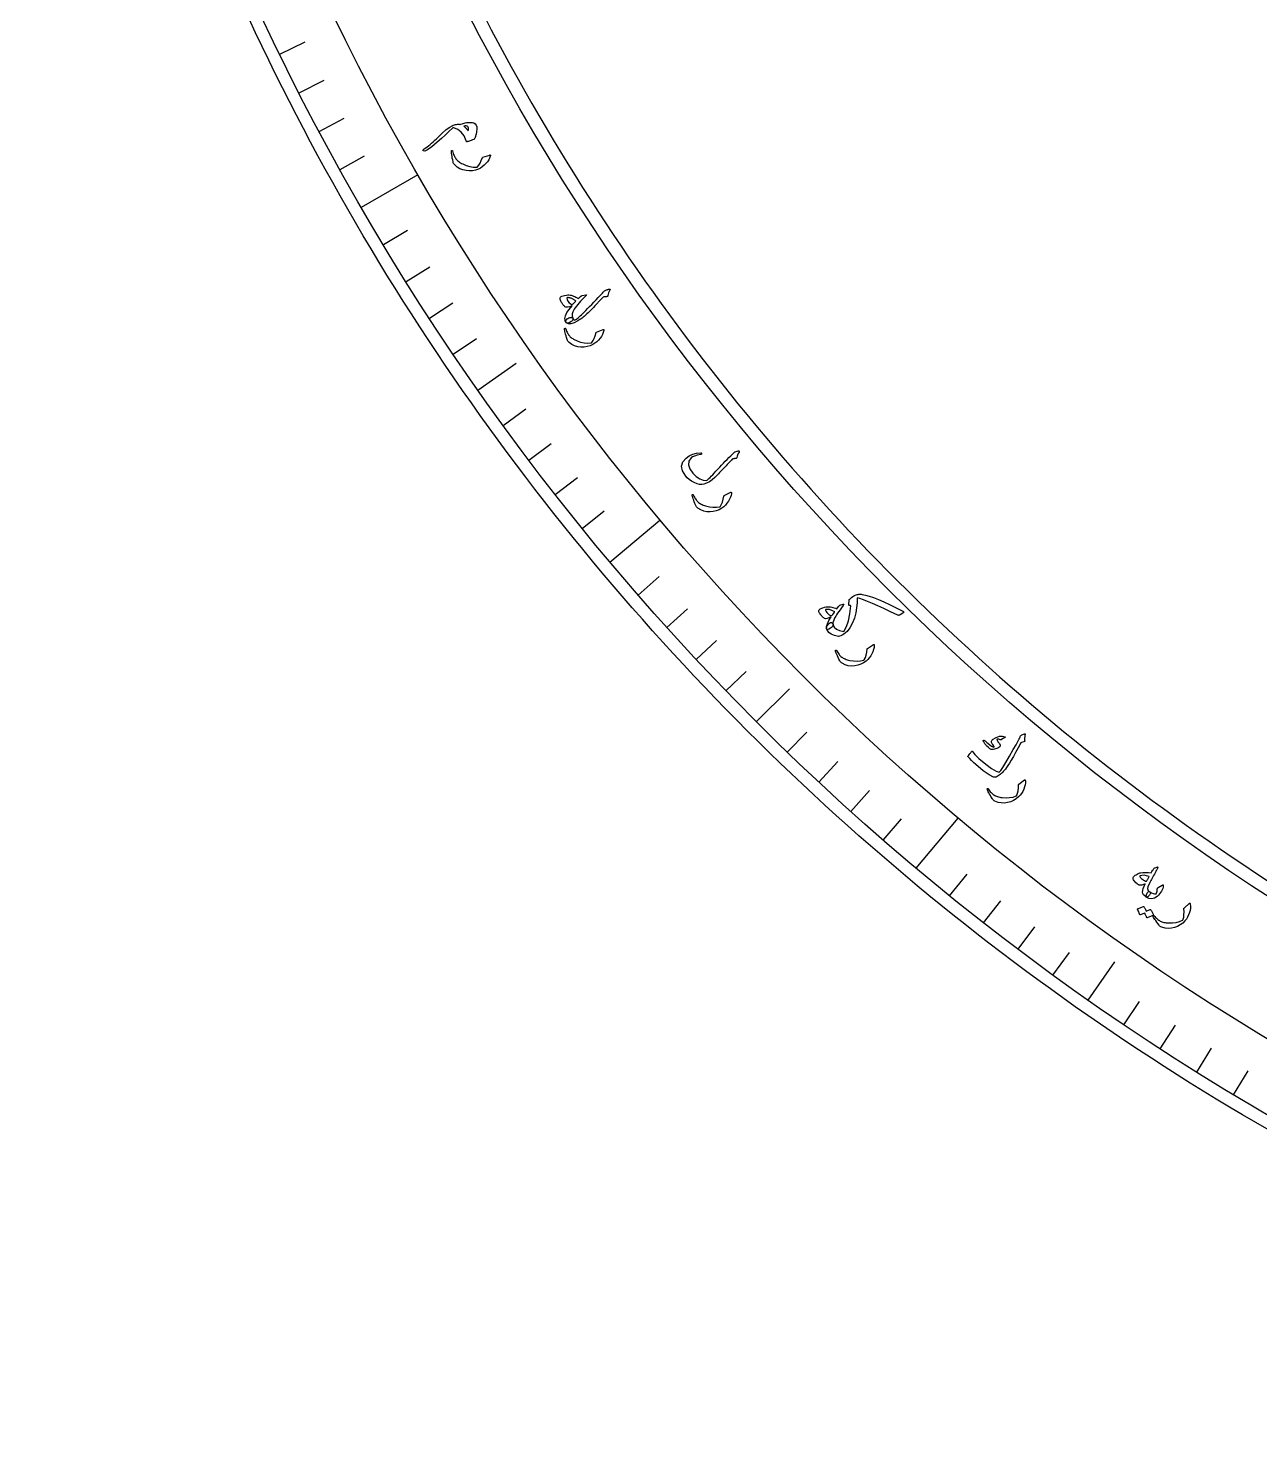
# Model space of a CAD drawing. Header units: millimetres. Extents: x -80 to 80, y -80 to 104.
# Drawn here: x -80.09 to -40.41, y -80.09 to -34.28 of the extents above; entities that cross this region are included whole.
import ezdxf

# ---------------------------------------------------------------- set-up
doc = ezdxf.new("R2010")
doc.units = ezdxf.units.MM
for name, color, linetype in [('CUT_INNER', 6, 'Continuous'), ('CUT_OUTER', 1, 'Continuous'), ('ENGRAVE', 7, 'Continuous'), ('ENGRAVE_FINE', 8, 'Continuous'), ('TEXT', 5, 'Continuous')]:
    doc.layers.add(name, color=color, linetype=linetype)

msp = doc.modelspace()

# ---------------------------------------------------------------- linework, layer by layer
at = {"layer": 'CUT_INNER'}
msp.add_lwpolyline([(-65.3813, -33.9221), (-65.1719, -34.3227), (-64.9601, -34.7219), (-64.7458, -35.1198), (-64.5291, -35.5165), (-64.31, -35.9117), (-64.0884, -36.3056), (-63.8645, -36.6982), (-63.6381, -37.0894), (-63.4093, -37.4792), (-63.1781, -37.8675), (-62.9446, -38.2545), (-62.7087, -38.64), (-62.4704, -39.024), (-62.2298, -39.4066), (-61.9868, -39.7877), (-61.7415, -40.1673), (-61.4939, -40.5454), (-61.244, -40.9219), (-60.9917, -41.2969), (-60.7372, -41.6704), (-60.4804, -42.0423), (-60.2213, -42.4126), (-59.9599, -42.7813), (-59.6963, -43.1484), (-59.4304, -43.5139), (-59.1623, -43.8777), (-58.8919, -44.2399), (-58.6194, -44.6004), (-58.3446, -44.9593), (-58.0676, -45.3164), (-57.7885, -45.6719), (-57.5072, -46.0256), (-57.2237, -46.3776), (-56.938, -46.7278), (-56.6502, -47.0763), (-56.3603, -47.423), (-56.0683, -47.7679), (-55.7741, -48.1111), (-55.4779, -48.4524), (-55.1795, -48.7919), (-54.8791, -49.1295), (-54.5766, -49.4654), (-54.2721, -49.7993), (-53.9655, -50.1314), (-53.6569, -50.4616), (-53.3462, -50.7898), (-53.0336, -51.1162), (-52.7189, -51.4406), (-52.4023, -51.7632), (-52.0837, -52.0837), (-51.7632, -52.4023), (-51.4406, -52.7189), (-51.1162, -53.0336), (-50.7898, -53.3462), (-50.4616, -53.6569), (-50.1314, -53.9655), (-49.7993, -54.2721), (-49.4654, -54.5766), (-49.1295, -54.8791), (-48.7919, -55.1795), (-48.4524, -55.4779), (-48.1111, -55.7741), (-47.7679, -56.0683), (-47.423, -56.3603), (-47.0763, -56.6502), (-46.7278, -56.938), (-46.3776, -57.2237), (-46.0256, -57.5072), (-45.6719, -57.7885), (-45.3164, -58.0676), (-44.9593, -58.3446), (-44.6004, -58.6194), (-44.2399, -58.8919), (-43.8777, -59.1623), (-43.5139, -59.4304), (-43.1484, -59.6963), (-42.7813, -59.9599), (-42.4126, -60.2213), (-42.0423, -60.4804), (-41.6704, -60.7372), (-41.2969, -60.9917), (-40.9219, -61.244), (-40.5454, -61.4939), (-40.1673, -61.7415)], dxfattribs=at)
at = {"layer": 'CUT_OUTER'}
msp.add_lwpolyline([(-40.1073, -69.7972), (-40.5348, -69.5498), (-40.9608, -69.2998), (-41.3853, -69.0472), (-41.8082, -68.7919), (-42.2295, -68.5341), (-42.6492, -68.2737), (-43.0673, -68.0107), (-43.4838, -67.7452), (-43.8987, -67.4771), (-44.3119, -67.2065), (-44.7234, -66.9333), (-45.1333, -66.6576), (-45.5414, -66.3794), (-45.9479, -66.0988), (-46.3526, -65.8156), (-46.7555, -65.5299), (-47.1567, -65.2418), (-47.5562, -64.9512), (-47.9538, -64.6582), (-48.3496, -64.3628), (-48.7436, -64.0649), (-49.1358, -63.7646), (-49.5261, -63.4619), (-49.9146, -63.1568), (-50.3012, -62.8493), (-50.6859, -62.5395), (-51.0687, -62.2273), (-51.4495, -61.9128), (-51.8284, -61.596), (-52.2054, -61.2768), (-52.5804, -60.9553), (-52.9534, -60.6315), (-53.3245, -60.3055), (-53.6935, -59.9772), (-54.0605, -59.6466), (-54.4255, -59.3137), (-54.7884, -58.9787), (-55.1492, -58.6414), (-55.508, -58.3019), (-55.8647, -57.9602), (-56.2193, -57.6163), (-56.5718, -57.2703), (-56.9221, -56.9221), (-57.2703, -56.5718), (-57.6163, -56.2193), (-57.9602, -55.8647), (-58.3019, -55.508), (-58.6414, -55.1492), (-58.9787, -54.7884), (-59.3137, -54.4255), (-59.6466, -54.0605), (-59.9772, -53.6935), (-60.3055, -53.3245), (-60.6315, -52.9534), (-60.9553, -52.5804), (-61.2768, -52.2054), (-61.596, -51.8284), (-61.9128, -51.4495), (-62.2273, -51.0687), (-62.5395, -50.6859), (-62.8493, -50.3012), (-63.1568, -49.9146), (-63.4619, -49.5261), (-63.7646, -49.1358), (-64.0649, -48.7436), (-64.3628, -48.3496), (-64.6582, -47.9538), (-64.9512, -47.5562), (-65.2418, -47.1567), (-65.5299, -46.7555), (-65.8156, -46.3526), (-66.0988, -45.9479), (-66.3794, -45.5414), (-66.6576, -45.1333), (-66.9333, -44.7234), (-67.2065, -44.3119), (-67.4771, -43.8987), (-67.7452, -43.4838), (-68.0107, -43.0673), (-68.2737, -42.6492), (-68.5341, -42.2295), (-68.7919, -41.8082), (-69.0472, -41.3853), (-69.2998, -40.9608), (-69.5498, -40.5348), (-69.7972, -40.1073), (-70.042, -39.6783), (-70.2841, -39.2478), (-70.5236, -38.8158), (-70.7605, -38.3823), (-70.9947, -37.9474), (-71.2262, -37.5111), (-71.455, -37.0734), (-71.6811, -36.6342), (-71.9046, -36.1937), (-72.1253, -35.7518), (-72.3433, -35.3086), (-72.5586, -34.8641), (-72.7711, -34.4182), (-72.981, -33.971)], dxfattribs=at)
at = {"layer": 'ENGRAVE'}
for points in [[(-69.3595, -40.0447), (-67.5344, -38.991)], [(-65.6054, -45.9374), (-64.3723, -45.074)], [(-61.3521, -51.4805), (-59.7376, -50.1258)], [(-56.6318, -56.6318), (-55.5674, -55.5674)], [(-51.4805, -61.3521), (-50.1258, -59.7376)], [(-45.9374, -65.6054), (-45.074, -64.3723)]]:
    msp.add_lwpolyline(points, dxfattribs=at)
for radius in [80.0894, 77.982, 74.068]:
    msp.add_circle((0, 0), radius, dxfattribs=at)
at = {"layer": 'ENGRAVE_FINE'}
for points in [[(-71.9839, -35.1089), (-71.1721, -34.713)], [(-71.3602, -36.3598), (-70.5555, -35.9498)], [(-70.7148, -37.5997), (-69.9173, -37.1757)], [(-70.0478, -38.8281), (-69.2578, -38.3903)], [(-68.6501, -41.2491), (-67.8759, -40.7839)], [(-67.9197, -42.4409), (-67.1537, -41.9623)], [(-67.1687, -43.6198), (-66.4112, -43.1279)], [(-66.3972, -44.7855), (-65.6484, -44.2804)], [(-64.7937, -47.0754), (-64.063, -46.5445)], [(-63.9623, -48.199), (-63.2409, -47.6555)], [(-63.1113, -49.308), (-62.3996, -48.7519)], [(-62.2412, -50.4019), (-61.5393, -49.8335)], [(-60.4443, -52.5434), (-59.7626, -51.9508)], [(-59.5181, -53.5903), (-58.8468, -52.9859)], [(-58.5737, -54.6209), (-57.9131, -54.0049)], [(-57.6115, -55.6348), (-56.9618, -55.0074)], [(-55.6348, -57.6115), (-55.0074, -56.9618)], [(-54.6209, -58.5737), (-54.0049, -57.9131)], [(-53.5903, -59.5181), (-52.9859, -58.8468)], [(-52.5434, -60.4443), (-51.9508, -59.7626)], [(-50.4019, -62.2412), (-49.8335, -61.5393)], [(-49.308, -63.1113), (-48.7519, -62.3996)], [(-48.199, -63.9623), (-47.6555, -63.2409)], [(-47.0754, -64.7937), (-46.5445, -64.063)], [(-44.7855, -66.3972), (-44.2804, -65.6484)], [(-43.6198, -67.1687), (-43.1279, -66.4112)], [(-42.4409, -67.9197), (-41.9623, -67.1537)], [(-41.2491, -68.6501), (-40.7839, -67.8759)]]:
    msp.add_lwpolyline(points, dxfattribs=at)
at = {"layer": 'TEXT'}
for points in [[(-66.1858, -37.3751), (-66.1514, -37.3627), (-66.1168, -37.3513), (-66.0817, -37.3408), (-66.0463, -37.3313), (-66.0107, -37.323), (-65.9749, -37.3164), (-65.9389, -37.3115), (-65.9029, -37.3082), (-65.8345, -37.3076), (-65.7771, -37.3144), (-65.7306, -37.3287), (-65.6951, -37.3504), (-65.6593, -37.3938), (-65.6389, -37.4526), (-65.634, -37.5266), (-65.6446, -37.6161), (-65.6496, -37.6419), (-65.6553, -37.6675), (-65.6618, -37.6929), (-65.6691, -37.7182), (-65.677, -37.7433), (-65.6856, -37.7685), (-65.6948, -37.7937), (-65.7046, -37.819), (-65.7109, -37.8327), (-65.7183, -37.8437), (-65.7269, -37.8522), (-65.7366, -37.8582), (-65.7802, -37.8745), (-65.8193, -37.8889), (-65.8538, -37.9013), (-65.8838, -37.9117), (-65.9087, -37.92), (-65.9283, -37.9263), (-65.9424, -37.9303), (-65.9512, -37.9322), (-65.9635, -37.9317), (-65.9734, -37.9274), (-65.9809, -37.9195), (-65.9859, -37.9079), (-66.0516, -37.7441), (-66.1393, -37.6192), (-66.2493, -37.5331), (-66.3818, -37.4858), (-66.3953, -37.4848), (-66.4072, -37.4865), (-66.4177, -37.4909), (-66.4266, -37.4981), (-66.539, -37.6075), (-66.6576, -37.7185), (-66.7823, -37.8313), (-66.9131, -37.9457), (-67.0928, -38.0933), (-67.2281, -38.189), (-67.3192, -38.2325), (-67.3662, -38.2238), (-67.37, -38.2116), (-67.3655, -38.1977), (-67.353, -38.1821), (-67.3323, -38.165), (-67.2871, -38.1329), (-67.2409, -38.098), (-67.1937, -38.0602), (-67.1455, -38.0196), (-67.0964, -37.9765), (-67.0462, -37.9312), (-66.995, -37.8837), (-66.9427, -37.834), (-66.7673, -37.6677), (-66.6244, -37.5426), (-66.5142, -37.4586), (-66.4369, -37.4156), (-66.3979, -37.401), (-66.3609, -37.3893), (-66.326, -37.3806), (-66.2932, -37.3748), (-66.2626, -37.3716), (-66.2345, -37.3706), (-66.2089, -37.3717), (-66.1858, -37.3751)], [(-66.0555, -37.4361), (-66.0377, -37.45), (-66.02, -37.4651), (-66.0023, -37.4816), (-65.9846, -37.4995), (-65.9671, -37.5185), (-65.9498, -37.5386), (-65.9326, -37.5597), (-65.9157, -37.582), (-65.9091, -37.5334), (-65.909, -37.4947), (-65.9153, -37.4657), (-65.928, -37.4465), (-65.953, -37.4294), (-65.9827, -37.422), (-66.0168, -37.4242), (-66.0555, -37.4361)], [(-65.2198, -38.3611), (-65.2157, -38.3602), (-65.2121, -38.3599), (-65.2091, -38.3602), (-65.2067, -38.3612), (-65.203, -38.3664), (-65.2016, -38.3745), (-65.2023, -38.3855), (-65.2052, -38.3994), (-65.2264, -38.4595), (-65.257, -38.5187), (-65.297, -38.5769), (-65.3464, -38.6342), (-65.4031, -38.6897), (-65.4626, -38.7383), (-65.5249, -38.7801), (-65.5899, -38.815), (-65.6837, -38.8471), (-65.7808, -38.866), (-65.8811, -38.8715), (-65.9847, -38.8637), (-66.0873, -38.8417), (-66.1827, -38.8034), (-66.2709, -38.7488), (-66.3519, -38.678), (-66.3706, -38.6573), (-66.3857, -38.6344), (-66.3971, -38.6094), (-66.4049, -38.5823), (-66.4178, -38.5169), (-66.4288, -38.4576), (-66.4381, -38.4043), (-66.4456, -38.3571), (-66.4513, -38.3161), (-66.4551, -38.2815), (-66.457, -38.2531), (-66.4571, -38.2311), (-66.4562, -38.226), (-66.4547, -38.2218), (-66.4526, -38.2187), (-66.45, -38.2165), (-66.446, -38.2147), (-66.4418, -38.2138), (-66.4374, -38.2137), (-66.4329, -38.2146), (-66.4287, -38.2166), (-66.4252, -38.22), (-66.4226, -38.2249), (-66.4207, -38.2312), (-66.4103, -38.2701), (-66.399, -38.3066), (-66.387, -38.3407), (-66.3743, -38.3725), (-66.3607, -38.402), (-66.3461, -38.4297), (-66.3304, -38.4555), (-66.3137, -38.4793), (-66.2952, -38.5021), (-66.2742, -38.5244), (-66.2506, -38.5465), (-66.2243, -38.5681), (-66.1954, -38.5894), (-66.1637, -38.6101), (-66.1292, -38.6303), (-66.0918, -38.65), (-65.9791, -38.7006), (-65.8683, -38.7353), (-65.7595, -38.7542), (-65.6527, -38.7575), (-65.6445, -38.7569), (-65.6362, -38.7543), (-65.6279, -38.7497), (-65.6194, -38.743), (-65.577, -38.6905), (-65.5355, -38.6227), (-65.4946, -38.5398), (-65.4545, -38.4417), (-65.4514, -38.4366), (-65.4481, -38.4327), (-65.4447, -38.4301), (-65.4413, -38.4287)], [(-62.5028, -43.3324), (-62.5479, -43.4108), (-62.5702, -43.4851), (-62.5696, -43.5552), (-62.5461, -43.6212), (-62.5403, -43.6398), (-62.5427, -43.6595), (-62.5531, -43.6804), (-62.5716, -43.7026), (-62.5826, -43.7126), (-62.5942, -43.7224), (-62.6062, -43.7319), (-62.6189, -43.7411), (-62.6321, -43.7496), (-62.646, -43.7573), (-62.6606, -43.764), (-62.6758, -43.7697), (-62.7019, -43.7776), (-62.7231, -43.7806), (-62.7394, -43.7789), (-62.7508, -43.7723), (-62.7725, -43.7412), (-62.7878, -43.7075), (-62.7967, -43.671), (-62.7993, -43.6318), (-62.7821, -43.5408), (-62.7384, -43.442), (-62.6683, -43.3354), (-62.5717, -43.2209), (-62.6546, -43.2514), (-62.721, -43.2663), (-62.7707, -43.2656), (-62.8038, -43.2493), (-62.8163, -43.2366), (-62.8288, -43.2229), (-62.8415, -43.2079), (-62.8542, -43.1919), (-62.8671, -43.1746), (-62.8803, -43.1559), (-62.8937, -43.1359), (-62.9073, -43.1145), (-62.9312, -43.0742), (-62.9475, -43.0419), (-62.9564, -43.0174), (-62.9578, -43.0009), (-62.9513, -42.9679), (-62.9391, -42.9423), (-62.9212, -42.9241), (-62.8976, -42.9133), (-62.8154, -42.8919), (-62.7502, -42.8776), (-62.702, -42.8704), (-62.6707, -42.8703), (-62.636, -42.8756), (-62.6003, -42.8835), (-62.5634, -42.8941), (-62.5253, -42.9072), (-62.4862, -42.923), (-62.4459, -42.9413), (-62.4045, -42.9623), (-62.3619, -42.9859), (-62.2954, -42.9237), (-62.2871, -42.9167), (-62.2794, -42.9102), (-62.2723, -42.9044), (-62.2658, -42.8992), (-62.2598, -42.8948), (-62.2541, -42.8914), (-62.2486, -42.8891), (-62.2435, -42.8879), (-62.131, -42.8647), (-62.1142, -42.8642), (-62.1093, -42.8723), (-62.1164, -42.8889), (-62.1353, -42.914), (-62.1916, -42.9686), (-62.2448, -43.0228), (-62.295, -43.0763), (-62.3422, -43.1294), (-62.3864, -43.1816), (-62.428, -43.2329), (-62.4668, -43.2831), (-62.5028, -43.3324)], [(-61.3832, -42.683), (-61.372, -42.6802), (-61.3625, -42.6802), (-61.3548, -42.6831), (-61.3489, -42.6889), (-61.3457, -42.6957), (-61.3451, -42.7032), (-61.3471, -42.7115), (-61.3516, -42.7205), (-61.3779, -42.7628), (-61.3975, -42.8053), (-61.4105, -42.8479), (-61.4169, -42.8906), (-61.4217, -42.9065), (-61.4312, -42.9182), (-61.4454, -42.9258), (-61.4642, -42.9291), (-61.4748, -42.9296), (-61.4855, -42.93), (-61.4962, -42.9303), (-61.5071, -42.9305), (-61.5179, -42.9307), (-61.5287, -42.931), (-61.5394, -42.9314), (-61.55, -42.932), (-61.5672, -42.9455), (-61.6112, -42.9889), (-61.682, -43.0623), (-61.7795, -43.1657), (-61.833, -43.2226), (-61.8834, -43.2759), (-61.9309, -43.3253), (-61.9753, -43.3709), (-62.0166, -43.4125), (-62.0549, -43.45), (-62.0902, -43.4832), (-62.1223, -43.5122), (-62.1531, -43.5388), (-62.1845, -43.5647), (-62.2163, -43.5899), (-62.2486, -43.6145), (-62.2815, -43.6384), (-62.3151, -43.6618), (-62.3494, -43.6846), (-62.3845, -43.7069), (-62.5075, -43.7739), (-62.6092, -43.8069), (-62.6898, -43.806), (-62.749, -43.771), (-62.7674, -43.7461), (-62.7743, -43.7209), (-62.7699, -43.6953), (-62.7539, -43.6694), (-62.7306, -43.6455), (-62.7038, -43.6262), (-62.6735, -43.6113), (-62.6397, -43.6009), (-62.606, -43.595), (-62.5793, -43.5961), (-62.5598, -43.6042), (-62.5474, -43.6193), (-62.5396, -43.6323), (-62.5326, -43.6439), (-62.5264, -43.6541), (-62.521, -43.663), (-62.516, -43.6705), (-62.5112, -43.6765), (-62.5065, -43.6811), (-62.502, -43.6843), (-62.4687, -43.6734), (-62.425, -43.647), (-62.3709, -43.6051), (-62.3064, -43.5476), (-62.269, -43.512), (-62.2267, -43.4705), (-62.1793, -43.4232), (-62.127, -43.37), (-62.0694, -43.311), (-62.0064, -43.2462), (-61.938, -43.1756), (-61.8642, -43.0993), (-61.7921, -43.0246), (-61.7289, -42.9588), (-61.6745, -42.9019), (-61.629, -42.854), (-61.5923, -42.8151), (-61.5643, -42.7853), (-61.5451, -42.7647), (-61.5346, -42.7531), (-61.52, -42.7394), (-61.5024, -42.7274), (-61.482, -42.7171), (-61.4587, -42.7085), (-61.4464, -42.7051), (-61.4349, -42.7018), (-61.4242, -42.6985), (-61.4144, -42.6953), (-61.4054, -42.6921), (-61.3971, -42.6891), (-61.3897, -42.686), (-61.3832, -42.683)], [(-62.4455, -43.0708), (-62.4586, -43.0604), (-62.4724, -43.0497), (-62.487, -43.0389), (-62.5024, -43.028), (-62.5188, -43.0173), (-62.5366, -43.0071), (-62.5557, -42.9975), (-62.5761, -42.9885), (-62.5962, -42.9798), (-62.6164, -42.9724), (-62.6367, -42.9665), (-62.657, -42.962), (-62.6773, -42.959), (-62.6975, -42.9577), (-62.7176, -42.9579), (-62.7376, -42.9599), (-62.7277, -43.0154), (-62.7012, -43.0697), (-62.6583, -43.1225), (-62.5988, -43.1738), (-62.5852, -43.1788), (-62.5692, -43.1781), (-62.5507, -43.1714), (-62.5297, -43.159)], [(-61.5676, -43.9844), (-61.5636, -43.9831), (-61.5601, -43.9825), (-61.557, -43.9826), (-61.5546, -43.9834), (-61.5504, -43.9882), (-61.5482, -43.9961), (-61.548, -44.0071), (-61.5496, -44.0213), (-61.5655, -44.083), (-61.5907, -44.1446), (-61.6254, -44.2062), (-61.6695, -44.2676), (-61.7211, -44.3279), (-61.7761, -44.3816), (-61.8344, -44.4287), (-61.8961, -44.4692), (-61.9867, -44.5096), (-62.0817, -44.537), (-62.1811, -44.5514), (-62.285, -44.5528), (-62.3891, -44.5399), (-62.4876, -44.5102), (-62.5803, -44.4636), (-62.6672, -44.4003), (-62.6877, -44.3813), (-62.7047, -44.3598), (-62.7183, -44.336), (-62.7285, -44.3097), (-62.7471, -44.2456), (-62.7633, -44.1875), (-62.7773, -44.1353), (-62.7889, -44.0889), (-62.7982, -44.0486), (-62.8051, -44.0144), (-62.8095, -43.9864), (-62.8116, -43.9645), (-62.8111, -43.9593), (-62.81, -43.955), (-62.8082, -43.9517), (-62.8057, -43.9493), (-62.8019, -43.9471), (-62.7978, -43.9458), (-62.7935, -43.9454), (-62.7889, -43.9458), (-62.7845, -43.9474), (-62.7808, -43.9506), (-62.7777, -43.9552), (-62.7753, -43.9613), (-62.7614, -43.9991), (-62.747, -44.0345), (-62.7321, -44.0674), (-62.7166, -44.0979), (-62.7004, -44.1262), (-62.6834, -44.1524), (-62.6655, -44.1767), (-62.6468, -44.199), (-62.6263, -44.22), (-62.6034, -44.2404), (-62.5779, -44.2603), (-62.5499, -44.2795), (-62.5192, -44.2981), (-62.4858, -44.316), (-62.4496, -44.3331), (-62.4106, -44.3494), (-62.2938, -44.3897), (-62.1804, -44.4145), (-62.0703, -44.4238), (-61.9637, -44.4175), (-61.9556, -44.4162), (-61.9476, -44.4129), (-61.9396, -44.4076), (-61.9318, -44.4002), (-61.8942, -44.3441), (-61.8589, -44.2729), (-61.8255, -44.1867), (-61.7943, -44.0855), (-61.7916, -44.0801), (-61.7886, -44.0759), (-61.7855, -44.073), (-61.7822, -44.0713)], [(-57.2149, -47.8992), (-57.2071, -47.8977), (-57.2001, -47.8984), (-57.194, -47.9011), (-57.1886, -47.906), (-57.1849, -47.9123), (-57.1839, -47.9195), (-57.1856, -47.9273), (-57.1899, -47.936), (-57.2162, -47.985), (-57.2362, -48.0305), (-57.25, -48.0726), (-57.2574, -48.1113), (-57.261, -48.124), (-57.2694, -48.1337), (-57.2824, -48.1405), (-57.3002, -48.1443), (-57.3096, -48.1452), (-57.3186, -48.146), (-57.3272, -48.1469), (-57.3354, -48.1479), (-57.3432, -48.1487), (-57.3503, -48.1494), (-57.3568, -48.15), (-57.3627, -48.1504), (-57.3731, -48.1516), (-57.3838, -48.1551), (-57.3947, -48.1609), (-57.4058, -48.1691), (-57.4339, -48.1962), (-57.4641, -48.2261), (-57.4965, -48.259), (-57.5311, -48.2947), (-57.5679, -48.3332), (-57.6071, -48.3745), (-57.6485, -48.4184), (-57.6923, -48.4651), (-57.7354, -48.5123), (-57.7762, -48.5564), (-57.8148, -48.5973), (-57.851, -48.635), (-57.885, -48.6697), (-57.9167, -48.7016), (-57.9462, -48.7307), (-57.9734, -48.757), (-58.0571, -48.8312), (-58.1441, -48.8924), (-58.2344, -48.9405), (-58.328, -48.9754), (-58.3913, -48.986), (-58.4629, -48.9801), (-58.5427, -48.9578), (-58.6307, -48.919), (-58.7177, -48.8698), (-58.793, -48.8181), (-58.8566, -48.7641), (-58.9086, -48.7077), (-59.0103, -48.5433), (-59.0419, -48.3917), (-59.0034, -48.2535), (-58.8951, -48.1285), (-58.7948, -48.0593), (-58.6827, -48.0086), (-58.5586, -47.9764), (-58.4227, -47.9626), (-58.414, -47.9629), (-58.407, -47.9649), (-58.4018, -47.9688), (-58.3984, -47.9745), (-58.396, -47.9816), (-58.3953, -47.988), (-58.3964, -47.9936), (-58.3992, -47.9984), (-58.4043, -48.0044), (-58.4102, -48.0089), (-58.417, -48.012), (-58.4246, -48.0135), (-58.5351, -48.0376), (-58.6239, -48.0644), (-58.691, -48.0942), (-58.7364, -48.1269), (-58.8056, -48.2322), (-58.8189, -48.3485), (-58.7761, -48.4755), (-58.6771, -48.6131), (-58.567, -48.7199), (-58.4548, -48.795), (-58.3406, -48.8384), (-58.2244, -48.8502), (-58.1954, -48.8236), (-58.1622, -48.7917), (-58.1247, -48.7547), (-58.0829, -48.7124), (-58.0369, -48.6647), (-57.9865, -48.6114), (-57.9319, -48.5525), (-57.8729, -48.488), (-57.8114, -48.4223), (-57.7506, -48.3579), (-57.6906, -48.2948), (-57.6312, -48.2331), (-57.5724, -48.1729), (-57.5142, -48.1142), (-57.4565, -48.0571), (-57.3994, -48.0015), (-57.3463, -47.9456), (-57.3394, -47.9403), (-57.3323, -47.936), (-57.3251, -47.9327), (-57.3179, -47.9304)], [(-57.4575, -49.2325), (-57.4536, -49.2308), (-57.4501, -49.2299), (-57.4471, -49.2297), (-57.4446, -49.2303), (-57.44, -49.2347), (-57.4372, -49.2424), (-57.4359, -49.2534), (-57.4363, -49.2676), (-57.4467, -49.3305), (-57.4664, -49.3941), (-57.4955, -49.4585), (-57.534, -49.5235), (-57.5802, -49.5881), (-57.6302, -49.6465), (-57.6841, -49.6986), (-57.742, -49.7443), (-57.8287, -49.7925), (-57.9209, -49.8281), (-58.0187, -49.8512), (-58.122, -49.8618), (-58.2269, -49.8581), (-58.3276, -49.8372), (-58.424, -49.7989), (-58.5162, -49.7435), (-58.5383, -49.7264), (-58.5572, -49.7065), (-58.5728, -49.6839), (-58.5852, -49.6586), (-58.6094, -49.5965), (-58.6307, -49.54), (-58.6492, -49.4892), (-58.6649, -49.4441), (-58.6777, -49.4048), (-58.6875, -49.3713), (-58.6944, -49.3438), (-58.6984, -49.3221), (-58.6984, -49.3169), (-58.6976, -49.3125), (-58.6961, -49.309), (-58.6939, -49.3064), (-58.6903, -49.304), (-58.6863, -49.3023), (-58.682, -49.3015), (-58.6774, -49.3015), (-58.6729, -49.3027), (-58.6689, -49.3055), (-58.6655, -49.3099), (-58.6625, -49.3157), (-58.6454, -49.3522), (-58.6279, -49.3862), (-58.6101, -49.4177), (-58.592, -49.4467), (-58.5734, -49.4734), (-58.5541, -49.498), (-58.5342, -49.5207), (-58.5136, -49.5412), (-58.4914, -49.5603), (-58.4667, -49.5787), (-58.4396, -49.5962), (-58.41, -49.6129), (-58.3778, -49.6287), (-58.3429, -49.6436), (-58.3054, -49.6574), (-58.2651, -49.6702), (-58.1452, -49.7001), (-58.03, -49.7149), (-57.9196, -49.7144), (-57.8139, -49.6988), (-57.806, -49.6968), (-57.7983, -49.6928), (-57.7908, -49.6868), (-57.7836, -49.6787), (-57.7512, -49.6195), (-57.7222, -49.5455), (-57.6966, -49.4567), (-57.6744, -49.3531), (-57.6722, -49.3475), (-57.6696, -49.3431), (-57.6668, -49.3399), (-57.6636, -49.3379)], [(-51.9066, -53.0654), (-51.8878, -53.0781), (-51.8818, -53.092), (-51.8886, -53.1072), (-51.9082, -53.1237), (-51.9948, -53.1776), (-52.0178, -53.1905), (-52.0381, -53.1982), (-52.0556, -53.2007), (-52.0704, -53.1981), (-52.3062, -53.0829), (-52.5215, -52.9801), (-52.7162, -52.8898), (-52.8906, -52.8122), (-53.0445, -52.7479), (-53.1781, -52.6975), (-53.2914, -52.6611), (-53.3845, -52.6388), (-53.3844, -52.7991), (-53.399, -52.9603), (-53.4284, -53.1225), (-53.4725, -53.2856), (-53.5386, -53.4608), (-53.6163, -53.6068), (-53.7059, -53.7234), (-53.8074, -53.8106), (-53.8605, -53.8422), (-53.9086, -53.8638), (-53.9514, -53.8754), (-53.9891, -53.8771), (-54.1149, -53.853), (-54.2175, -53.8104), (-54.2969, -53.7495), (-54.353, -53.6703), (-54.3669, -53.6262), (-54.3639, -53.5807), (-54.3441, -53.5338), (-54.3076, -53.4855), (-54.2732, -53.4523), (-54.2423, -53.4331), (-54.2148, -53.4281), (-54.1909, -53.4372), (-54.183, -53.4459), (-54.1754, -53.4592), (-54.168, -53.4771), (-54.1609, -53.4996), (-54.1209, -53.582), (-54.0497, -53.6455), (-53.9473, -53.6898), (-53.8138, -53.7149), (-53.7282, -53.5599), (-53.6623, -53.3717), (-53.6159, -53.1506), (-53.5887, -52.8967), (-53.5896, -52.8911), (-53.5925, -52.8872), (-53.5975, -52.8848), (-53.6044, -52.884), (-53.6361, -52.8807), (-53.643, -52.8795), (-53.6479, -52.8759), (-53.6508, -52.8699), (-53.6517, -52.8616), (-53.6403, -52.6999), (-53.6354, -52.6916), (-53.6209, -52.6762), (-53.5968, -52.6538), (-53.5632, -52.6242), (-53.5263, -52.5938), (-53.4943, -52.5706), (-53.4672, -52.5544), (-53.4449, -52.5454), (-53.4137, -52.5368), (-53.3836, -52.5299), (-53.3546, -52.5246), (-53.3267, -52.5211), (-53.2998, -52.5191), (-53.2739, -52.5185), (-53.2489, -52.5195), (-53.2247, -52.5219), (-53.1186, -52.5443), (-52.9958, -52.58), (-52.8563, -52.6288), (-52.7001, -52.6907), (-52.527, -52.7654), (-52.3371, -52.8529), (-52.1304, -52.953), (-51.9066, -53.0654)], [(-54.1609, -53.4996), (-54.1626, -53.5297), (-54.1771, -53.5593), (-54.2043, -53.5884), (-54.2443, -53.617), (-54.2946, -53.6436), (-54.3318, -53.6557), (-54.3561, -53.6534), (-54.3673, -53.6366), (-54.3684, -53.5591), (-54.3434, -53.4676), (-54.2922, -53.3621), (-54.215, -53.2425), (-54.2905, -53.2821), (-54.3522, -53.3052), (-54.4, -53.3119), (-54.4339, -53.3022), (-54.4476, -53.2925), (-54.4615, -53.2813), (-54.4757, -53.2686), (-54.4901, -53.2544), (-54.505, -53.239), (-54.5203, -53.2227), (-54.5362, -53.2055), (-54.5525, -53.1873), (-54.5795, -53.1537), (-54.5993, -53.1256), (-54.6117, -53.103), (-54.6167, -53.0858), (-54.6142, -53.0531), (-54.606, -53.0266), (-54.5921, -53.0064), (-54.5725, -52.9924), (-54.4935, -52.9602), (-54.4299, -52.9372), (-54.3816, -52.9236), (-54.3485, -52.9192), (-54.3117, -52.9207), (-54.2747, -52.924), (-54.2374, -52.9291), (-54.1999, -52.9362), (-54.1618, -52.9452), (-54.1228, -52.9563), (-54.0829, -52.9694), (-54.0422, -52.9846), (-53.9874, -52.9152), (-53.976, -52.9008), (-53.9644, -52.8895), (-53.9527, -52.8812), (-53.9408, -52.8758), (-53.8355, -52.8384), (-53.8197, -52.8367), (-53.8138, -52.8437), (-53.8176, -52.8597), (-53.8313, -52.8845), (-53.8838, -52.9545), (-53.9315, -53.0191), (-53.9744, -53.0782), (-54.0127, -53.132), (-54.0459, -53.1804), (-54.0737, -53.2236), (-54.0963, -53.2616), (-54.1135, -53.2944), (-54.1383, -53.3524), (-54.1544, -53.406), (-54.162, -53.455), (-54.1609, -53.4996)], [(-54.1069, -53.0827), (-54.1939, -53.0402), (-54.2729, -53.0145), (-54.3439, -53.0058), (-54.407, -53.014), (-54.4032, -53.0341), (-54.3944, -53.056), (-54.3806, -53.0798), (-54.3619, -53.1054), (-54.3498, -53.1189), (-54.3371, -53.132), (-54.3238, -53.1447), (-54.3098, -53.157), (-54.2951, -53.1687), (-54.2794, -53.1797), (-54.2627, -53.1898), (-54.2449, -53.1992), (-54.2193, -53.2048), (-54.1931, -53.1957), (-54.1664, -53.1719), (-54.1392, -53.1333), (-54.1281, -53.1141), (-54.119, -53.0993), (-54.1119, -53.0888), (-54.1069, -53.0827)], [(-52.8565, -54.1424), (-52.8527, -54.1404), (-52.8494, -54.1391), (-52.8464, -54.1387), (-52.8438, -54.139), (-52.8389, -54.143), (-52.8353, -54.1505), (-52.8331, -54.1613), (-52.8323, -54.1755), (-52.837, -54.239), (-52.851, -54.3042), (-52.8743, -54.3708), (-52.9068, -54.4391), (-52.947, -54.5075), (-52.9917, -54.5701), (-53.0408, -54.6267), (-53.0944, -54.6775), (-53.1764, -54.7331), (-53.2651, -54.7768), (-53.3605, -54.8085), (-53.4625, -54.8282), (-53.5673, -54.8339), (-53.6694, -54.8219), (-53.7689, -54.7925), (-53.8655, -54.7454), (-53.8891, -54.7303), (-53.9097, -54.7122), (-53.9273, -54.6911), (-53.9419, -54.667), (-53.9714, -54.6073), (-53.9977, -54.5529), (-54.0206, -54.504), (-54.0403, -54.4604), (-54.0565, -54.4224), (-54.0693, -54.3899), (-54.0786, -54.3631), (-54.0845, -54.3419), (-54.0849, -54.3367), (-54.0845, -54.3323), (-54.0834, -54.3287), (-54.0814, -54.3259), (-54.078, -54.3231), (-54.0742, -54.3211), (-54.07, -54.3199), (-54.0654, -54.3195), (-54.0608, -54.3203), (-54.0566, -54.3227), (-54.0528, -54.3267), (-54.0493, -54.3324), (-54.029, -54.3671), (-54.0086, -54.3994), (-53.9881, -54.4292), (-53.9675, -54.4565), (-53.9466, -54.4815), (-53.9252, -54.5043), (-53.9033, -54.5251), (-53.8809, -54.5437), (-53.8571, -54.5608), (-53.8309, -54.5768), (-53.8023, -54.5919), (-53.7714, -54.6059), (-53.7379, -54.6188), (-53.7019, -54.6305), (-53.6632, -54.6409), (-53.622, -54.6501), (-53.4999, -54.6693), (-53.3839, -54.6737), (-53.2739, -54.6634), (-53.17, -54.6385), (-53.1623, -54.6358), (-53.155, -54.6311), (-53.1481, -54.6245), (-53.1417, -54.6158), (-53.1146, -54.554), (-53.0923, -54.4777), (-53.0747, -54.3869), (-53.0618, -54.2818), (-53.0601, -54.276), (-53.0579, -54.2714), (-53.0554, -54.2679), (-53.0524, -54.2657)], [(-47.9696, -57.0441), (-47.9756, -57.0706), (-47.9804, -57.0964), (-47.9839, -57.1217), (-47.9862, -57.1464), (-47.9871, -57.1705), (-47.9865, -57.1942), (-47.9845, -57.2174), (-47.9811, -57.2402), (-47.9815, -57.2511), (-47.9862, -57.2602), (-47.9952, -57.2675), (-48.0086, -57.273), (-48.0826, -57.2991), (-48.0902, -57.3022), (-48.0964, -57.3052), (-48.1009, -57.308), (-48.1038, -57.3107), (-48.1932, -57.474), (-48.2747, -57.6209), (-48.3485, -57.7514), (-48.4146, -57.8654), (-48.4729, -57.9627), (-48.5237, -58.0431), (-48.5668, -58.1065), (-48.6024, -58.153), (-48.6731, -58.2376), (-48.6971, -58.2632), (-48.7224, -58.2878), (-48.7491, -58.3114), (-48.7772, -58.334), (-48.8068, -58.3556), (-48.838, -58.376), (-48.8709, -58.3952), (-48.9053, -58.4132), (-48.9918, -58.4103), (-49.13, -58.3414), (-49.3197, -58.206), (-49.5604, -58.0037), (-49.6328, -57.9373), (-49.6981, -57.8739), (-49.7562, -57.8135), (-49.8073, -57.7561), (-49.8106, -57.7494), (-49.8115, -57.7428), (-49.81, -57.7365), (-49.806, -57.7305), (-49.7851, -57.703), (-49.7658, -57.6782), (-49.7482, -57.656), (-49.7324, -57.6364), (-49.718, -57.6192), (-49.705, -57.6043), (-49.6933, -57.5915), (-49.683, -57.5809), (-49.6768, -57.5753), (-49.6715, -57.5737), (-49.6671, -57.5762), (-49.6636, -57.5827), (-49.6341, -57.6292), (-49.5902, -57.6824), (-49.5319, -57.7423), (-49.4592, -57.8088), (-49.2352, -57.9995), (-49.0505, -58.1375), (-48.9057, -58.2232), (-48.8009, -58.2569), (-48.757, -58.2043), (-48.6877, -58.0999), (-48.593, -57.9438), (-48.4726, -57.736), (-48.3533, -57.5269), (-48.2634, -57.3684), (-48.2032, -57.2604), (-48.1727, -57.2028), (-48.1647, -57.1867), (-48.1573, -57.1716), (-48.1503, -57.1576), (-48.1439, -57.1446), (-48.1381, -57.1327), (-48.133, -57.1221), (-48.1286, -57.1128), (-48.1248, -57.1047), (-48.1157, -57.0879), (-48.1046, -57.0739), (-48.0916, -57.0627), (-48.0765, -57.0542), (-47.9892, -57.0159), (-47.9828, -57.0137), (-47.9775, -57.0132), (-47.9733, -57.0143), (-47.9701, -57.0172), (-47.968, -57.0228), (-47.9672, -57.0292), (-47.9677, -57.0363), (-47.9696, -57.0441)], [(-48.6125, -57.1136), (-48.6097, -57.1167), (-48.608, -57.1204), (-48.6075, -57.1245), (-48.6082, -57.1291), (-48.6098, -57.1323), (-48.6121, -57.1354), (-48.6149, -57.1383), (-48.6184, -57.1411), (-48.7314, -57.2016), (-48.7436, -57.2071), (-48.7542, -57.2103), (-48.7631, -57.2112), (-48.7705, -57.2097), (-48.797, -57.1976), (-48.822, -57.1902), (-48.8455, -57.1874), (-48.8674, -57.1892), (-48.875, -57.1934), (-48.8775, -57.2027), (-48.8748, -57.2172), (-48.867, -57.2369), (-48.8603, -57.2483), (-48.8532, -57.2598), (-48.8455, -57.2713), (-48.8373, -57.2829), (-48.8285, -57.2947), (-48.819, -57.3067), (-48.8088, -57.3189), (-48.7978, -57.3313), (-48.7701, -57.3862), (-48.7878, -57.4351), (-48.8512, -57.4782), (-48.9603, -57.5153), (-48.9979, -57.5219), (-49.031, -57.5239), (-49.0593, -57.5213), (-49.0831, -57.5142), (-49.1055, -57.5019), (-49.1331, -57.4811), (-49.1659, -57.4518), (-49.2039, -57.4138), (-49.2229, -57.394), (-49.2403, -57.3744), (-49.2561, -57.3551), (-49.2703, -57.3361), (-49.2831, -57.3177), (-49.2948, -57.3002), (-49.3055, -57.2835), (-49.3151, -57.2678), (-49.3193, -57.2562), (-49.3207, -57.246), (-49.3191, -57.2371), (-49.3147, -57.2296), (-49.3078, -57.2238), (-49.3005, -57.2217), (-49.2927, -57.2234), (-49.2845, -57.2289), (-49.2594, -57.2476), (-49.2314, -57.2693), (-49.2003, -57.294), (-49.1662, -57.3216), (-49.1025, -57.373), (-49.0508, -57.4108), (-49.011, -57.4349), (-48.9832, -57.4455), (-48.9787, -57.4458), (-48.975, -57.4444), (-48.9719, -57.4413), (-48.9696, -57.4364), (-48.969, -57.4327), (-48.9699, -57.428), (-48.9722, -57.4226), (-48.9759, -57.4162), (-49.0151, -57.3621), (-49.0306, -57.3384), (-49.0417, -57.3156), (-49.0483, -57.2937), (-49.0505, -57.2725), (-49.0492, -57.2511), (-49.0435, -57.2326), (-49.0334, -57.2172), (-49.0189, -57.2047), (-48.9052, -57.1346), (-48.7996, -57.0961), (-48.702, -57.0891), (-48.6125, -57.1136)], [(-47.9886, -58.5004), (-47.9851, -58.4981), (-47.9818, -58.4965), (-47.9789, -58.4958), (-47.9763, -58.496), (-47.971, -58.4996), (-47.9668, -58.5066), (-47.9637, -58.5172), (-47.9616, -58.5313), (-47.9609, -58.595), (-47.9692, -58.6611), (-47.9866, -58.7295), (-48.0132, -58.8003), (-48.0473, -58.872), (-48.0864, -58.9382), (-48.1305, -58.9988), (-48.1795, -59.054), (-48.2564, -59.1165), (-48.341, -59.1677), (-48.4333, -59.2075), (-48.5332, -59.2359), (-48.6371, -59.2506), (-48.7399, -59.2476), (-48.8415, -59.2268), (-48.9419, -59.1882), (-48.9667, -59.1752), (-48.9887, -59.159), (-49.0081, -59.1395), (-49.0247, -59.1167), (-49.0593, -59.0597), (-49.0902, -59.0079), (-49.1172, -58.9611), (-49.1405, -58.9194), (-49.16, -58.8829), (-49.1756, -58.8516), (-49.1872, -58.8257), (-49.1948, -58.8051), (-49.1957, -58.7999), (-49.1957, -58.7955), (-49.1949, -58.7918), (-49.1931, -58.7889), (-49.19, -58.7858), (-49.1864, -58.7835), (-49.1823, -58.782), (-49.1778, -58.7812), (-49.1731, -58.7816), (-49.1687, -58.7836), (-49.1646, -58.7873), (-49.1607, -58.7926), (-49.1374, -58.8255), (-49.1143, -58.8559), (-49.0913, -58.8838), (-49.0684, -58.9092), (-49.0454, -58.9322), (-49.0221, -58.9532), (-48.9985, -58.972), (-48.9746, -58.9886), (-48.9494, -59.0036), (-48.922, -59.0173), (-48.8922, -59.0298), (-48.8601, -59.0411), (-48.8257, -59.0511), (-48.7887, -59.0596), (-48.7493, -59.0667), (-48.7075, -59.0723), (-48.5842, -59.0808), (-48.4682, -59.0752), (-48.3596, -59.0555), (-48.2582, -59.0217), (-48.2507, -59.0183), (-48.2439, -59.0131), (-48.2376, -59.0058), (-48.2319, -58.9967), (-48.2103, -58.9327), (-48.1947, -58.8548), (-48.185, -58.7629), (-48.1811, -58.657), (-48.1799, -58.651), (-48.1782, -58.6463), (-48.1759, -58.6427), (-48.1732, -58.6402)], [(-43.7205, -61.3135), (-43.7016, -61.3096), (-43.6922, -61.3143), (-43.6923, -61.3273), (-43.7018, -61.3489), (-43.7087, -61.3611), (-43.7179, -61.3782), (-43.7296, -61.4001), (-43.7437, -61.4269), (-43.7604, -61.4587), (-43.7802, -61.4956), (-43.8029, -61.5376), (-43.8286, -61.5848), (-43.8537, -61.6312), (-43.8763, -61.6727), (-43.8963, -61.7094), (-43.9136, -61.7412), (-43.9283, -61.7679), (-43.9402, -61.7896), (-43.9493, -61.8062), (-43.9556, -61.8177), (-43.9937, -61.8912), (-44.0171, -61.9528), (-44.0257, -62.0024), (-44.0196, -62.0401), (-44.0103, -62.0596), (-43.9956, -62.0785), (-43.9756, -62.0966), (-43.9503, -62.114), (-43.9371, -62.127), (-43.9308, -62.1423), (-43.9314, -62.16), (-43.9388, -62.18), (-43.9516, -62.2015), (-43.9668, -62.2216), (-43.9845, -62.2403), (-44.0047, -62.2575), (-44.0242, -62.2707), (-44.0411, -62.2787), (-44.0555, -62.2816), (-44.0673, -62.2795), (-44.1154, -62.2447), (-44.1508, -62.2065), (-44.1737, -62.1647), (-44.184, -62.1194), (-44.1814, -62.0655), (-44.1663, -62.0028), (-44.1386, -61.9314), (-44.0985, -61.8514), (-44.1557, -61.8767), (-44.2067, -61.8924), (-44.2515, -61.8982), (-44.29, -61.8944), (-44.3162, -61.8841), (-44.3438, -61.8676), (-44.3728, -61.8449), (-44.4033, -61.8159), (-44.4332, -61.7823), (-44.4564, -61.7514), (-44.4728, -61.7233), (-44.4825, -61.6979), (-44.4866, -61.6723), (-44.4851, -61.6495), (-44.4782, -61.6297), (-44.4657, -61.6129), (-44.4461, -61.5947), (-44.422, -61.5764), (-44.3932, -61.558), (-44.3598, -61.5393), (-44.3249, -61.5217), (-44.2959, -61.5084), (-44.2729, -61.4995), (-44.2558, -61.495), (-44.1726, -61.4861), (-44.0869, -61.4832), (-43.9987, -61.4862), (-43.9078, -61.4951), (-43.8851, -61.4582), (-43.8652, -61.4267), (-43.8479, -61.4004), (-43.8335, -61.3794), (-43.82, -61.3628), (-43.8058, -61.3494), (-43.7909, -61.3393), (-43.7752, -61.3325)], [(-43.9748, -61.616), (-44.0574, -61.5914), (-44.1336, -61.5792), (-44.2036, -61.5794), (-44.2674, -61.592), (-44.2736, -61.5955), (-44.2769, -61.6004), (-44.2774, -61.6067), (-44.2751, -61.6142), (-44.2618, -61.6361), (-44.2456, -61.6572), (-44.2264, -61.6775), (-44.2042, -61.697), (-44.1789, -61.7156), (-44.1507, -61.7335), (-44.1195, -61.7506), (-44.0852, -61.7668), (-44.0795, -61.7687), (-44.0727, -61.7695), (-44.0648, -61.7694), (-44.0559, -61.7684), (-44.0463, -61.7526), (-44.0365, -61.7359), (-44.0266, -61.7182), (-44.0166, -61.6996), (-44.0063, -61.6801), (-43.996, -61.6597), (-43.9855, -61.6383), (-43.9748, -61.616)], [(-43.6827, -61.9695), (-43.5508, -61.8916), (-43.5344, -61.8844), (-43.5232, -61.8856), (-43.5172, -61.8951), (-43.5165, -61.9131), (-43.5244, -61.9595), (-43.537, -62.0049), (-43.5544, -62.0492), (-43.5765, -62.0924), (-43.6036, -62.1347), (-43.6359, -62.1761), (-43.6736, -62.2168), (-43.7166, -62.2567), (-43.8027, -62.3142), (-43.8899, -62.3372), (-43.9781, -62.3256), (-44.0673, -62.2795), (-44.0725, -62.267), (-44.0697, -62.2426), (-44.0587, -62.2064), (-44.0397, -62.1583), (-44.0271, -62.1343), (-44.0137, -62.1167), (-43.9997, -62.1054), (-43.985, -62.1005), (-43.9762, -62.1009), (-43.9675, -62.1032), (-43.9589, -62.1076), (-43.9503, -62.114), (-43.8981, -62.1485), (-43.8464, -62.1695), (-43.7952, -62.177), (-43.7446, -62.171), (-43.7417, -62.1698), (-43.7392, -62.1672), (-43.7372, -62.1633), (-43.7355, -62.1581), (-43.7245, -62.127), (-43.7166, -62.093), (-43.7118, -62.0561), (-43.7101, -62.0163), (-43.7086, -62.0019), (-43.7035, -61.9893), (-43.6948, -61.9785), (-43.6827, -61.9695)], [(-43.9375, -62.682), (-43.9336, -62.6813), (-43.9294, -62.6822), (-43.9249, -62.6847), (-43.9201, -62.6887), (-43.9065, -62.7084), (-43.894, -62.7283), (-43.8826, -62.7485), (-43.8722, -62.7689), (-43.8629, -62.7899), (-43.8545, -62.8115), (-43.8471, -62.8338), (-43.8407, -62.8568), (-43.8405, -62.8627), (-43.842, -62.8676), (-43.8453, -62.8716), (-43.8504, -62.8748), (-44.038, -62.9524), (-44.0418, -62.9526), (-44.0454, -62.95), (-44.0489, -62.9449), (-44.0523, -62.937), (-44.054, -62.9307), (-44.0574, -62.9214), (-44.0624, -62.909), (-44.0691, -62.8936), (-44.0776, -62.8748), (-44.0878, -62.8527), (-44.0997, -62.827), (-44.1134, -62.7979), (-44.2606, -62.8567), (-44.2662, -62.8578), (-44.271, -62.8556), (-44.2749, -62.8503), (-44.278, -62.8418), (-44.2806, -62.8344), (-44.285, -62.823), (-44.2911, -62.8077), (-44.2989, -62.7884), (-44.3087, -62.765), (-44.3207, -62.7372), (-44.3349, -62.7052), (-44.3512, -62.6688), (-44.3521, -62.664), (-44.3515, -62.6603), (-44.3492, -62.6578), (-44.3452, -62.6565), (-44.1593, -62.5866), (-44.1554, -62.5859), (-44.1512, -62.5868), (-44.1467, -62.5893), (-44.1419, -62.5934), (-44.1298, -62.6094), (-44.1188, -62.6258), (-44.1089, -62.6427), (-44.0999, -62.6601), (-44.0919, -62.6779), (-44.0848, -62.6959), (-44.0785, -62.7142), (-44.0731, -62.7327)], [(-42.6758, -62.4818), (-42.6725, -62.4792), (-42.6694, -62.4774), (-42.6665, -62.4764), (-42.6639, -62.4763), (-42.6584, -62.4794), (-42.6536, -62.4861), (-42.6496, -62.4963), (-42.6463, -62.5102), (-42.6399, -62.5736), (-42.6424, -62.6402), (-42.6538, -62.7099), (-42.6741, -62.7827), (-42.7018, -62.8571), (-42.7349, -62.9265), (-42.7735, -62.9908), (-42.8175, -63.05), (-42.8886, -63.1191), (-42.9684, -63.1775), (-43.0568, -63.2252), (-43.1539, -63.2623), (-43.2561, -63.286), (-43.3587, -63.292), (-43.4618, -63.2801), (-43.5652, -63.2505), (-43.591, -63.2398), (-43.6144, -63.2255), (-43.6354, -63.2078), (-43.6539, -63.1866), (-43.6934, -63.1328), (-43.7287, -63.0839), (-43.7597, -63.0396), (-43.7866, -63.0001), (-43.8092, -62.9655), (-43.8274, -62.9357), (-43.8413, -62.9109), (-43.8507, -62.891), (-43.852, -62.886), (-43.8524, -62.8816), (-43.8519, -62.8779), (-43.8504, -62.8748), (-43.8476, -62.8714), (-43.8442, -62.8688), (-43.8403, -62.8669), (-43.8358, -62.8657), (-43.8312, -62.8657), (-43.8266, -62.8674), (-43.8221, -62.8707), (-43.8178, -62.8756), (-43.7917, -62.9063), (-43.766, -62.9346), (-43.7406, -62.9604), (-43.7156, -62.9837), (-43.6907, -63.0046), (-43.6657, -63.0234), (-43.6405, -63.0401), (-43.6153, -63.0546), (-43.5889, -63.0672), (-43.5603, -63.0785), (-43.5295, -63.0884), (-43.4966, -63.0968), (-43.4614, -63.1037), (-43.4239, -63.109), (-43.384, -63.1126), (-43.3418, -63.1145), (-43.2183, -63.1122), (-43.1032, -63.0965), (-42.9967, -63.0673), (-42.8987, -63.0247), (-42.8916, -63.0207), (-42.8852, -63.0149), (-42.8796, -63.0071), (-42.8747, -62.9975), (-42.8588, -62.9319), (-42.85, -62.8529), (-42.8484, -62.7605), (-42.8539, -62.6546), (-42.8532, -62.6486), (-42.8519, -62.6437), (-42.85, -62.6399), (-42.8474, -62.6372)]]:
    msp.add_lwpolyline(points, close=True, dxfattribs=at)

doc.saveas('drawing.dxf')
